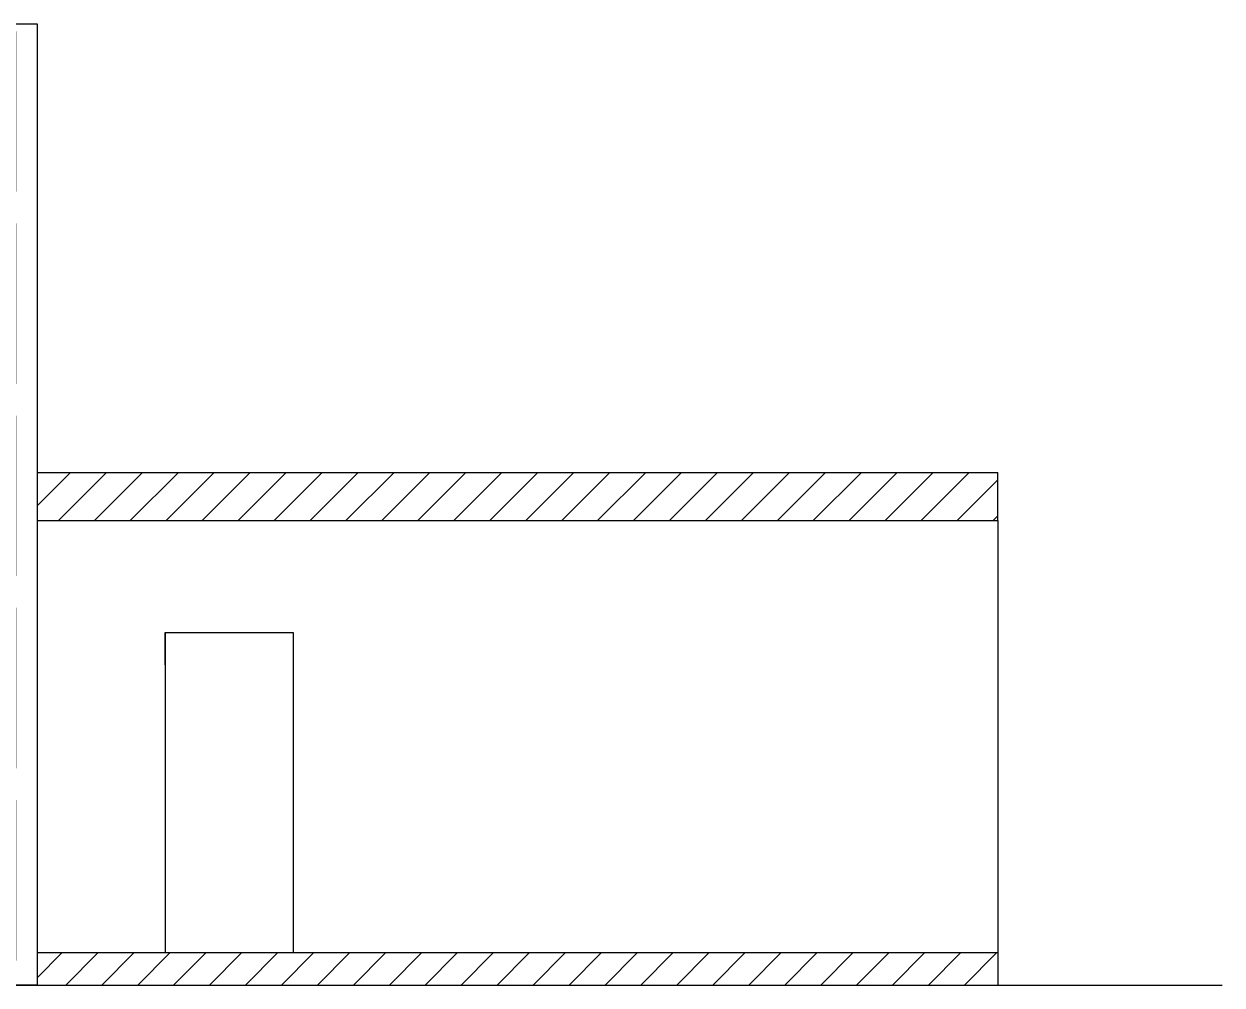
# Model space of a CAD drawing. Header units: centimetres. Extents: x -3096 to 17897, y -3131 to 15798.
# Drawn here: x 17149 to 17897, y 3353 to 3953 of the extents above; entities that cross this region are included whole.
import ezdxf

# ---------------------------------------------------------------- set-up
doc = ezdxf.new("R2010")
doc.units = ezdxf.units.CM

msp = doc.modelspace()

# ---------------------------------------------------------------- hatches: boundary and pattern name
at = {"transparency": 33554508}
h = msp.add_hatch(dxfattribs=at)
h.set_pattern_fill('GOST_WOOD', color=256, scale=10)
h.set_pattern_definition([(90, (8863.35, 3488.65), (60, -4e-15), [100, -20]), (90, (8883.35, 3468.65), (60, -4e-15), [60, -15, 30, -15]), (90, (8903.35, 3438.65), (60, -4e-15), [100, -20])])
h.paths.add_polyline_path([(17156.73, 3953.29), (17096.73, 3953.29), (17096.73, 3653.29), (17096.73, 3373.29), (17096.73, 3353.29), (17156.73, 3353.29)])
h = msp.add_hatch(dxfattribs=at)
h.set_pattern_fill('ANSI31', color=256, scale=5)
h.set_pattern_definition([(45, (8863.35, 3508.65), (-11.22532, 11.22532), [])])
h.paths.add_polyline_path([(17756.73, 3643.29), (17756.73, 3673.29), (17156.73, 3673.29), (17156.73, 3643.29)])
h = msp.add_hatch(dxfattribs=at)
h.set_pattern_fill('ANSI31', color=256, scale=5)
h.set_pattern_definition([(45, (10122.58, 364.798), (-11.22532, 11.22532), [])])
h.paths.add_polyline_path([(17156.73, 3373.29), (17156.73, 3353.29), (17756.73, 3353.29), (17756.73, 3373.29)])

# ---------------------------------------------------------------- linework, layer by layer
for p, q in [((17096.73, 3953.29), (17156.73, 3953.29)), ((17156.73, 3953.29), (17156.73, 3353.29)), ((17156.73, 3673.29), (17756.73, 3673.29)), ((17756.73, 3643.29), (17756.73, 3673.29)), ((17156.73, 3643.29), (17756.73, 3643.29)), ((17756.73, 3643.29), (17756.73, 3353.29)), ((17156.73, 3623.29), (17156.73, 3353.29)), ((17236.73, 3573.29), (17236.73, 3373.29)), ((17236.73, 3573.29), (17316.73, 3573.29)), ((17236.73, 3553.29), (17236.73, 3573.29)), ((17316.73, 3573.29), (17316.73, 3373.29)), ((15896.73, 3353.29), (17756.73, 3353.29)), ((17156.73, 3353.29), (17096.73, 3353.29)), ((17756.73, 3353.29), (17896.73, 3353.29))]:
    msp.add_line(p, q)
msp.add_lwpolyline([(17756.73, 3373.29), (17156.73, 3373.29), (17156.73, 3353.29), (17756.73, 3353.29)])

doc.saveas('drawing.dxf')
